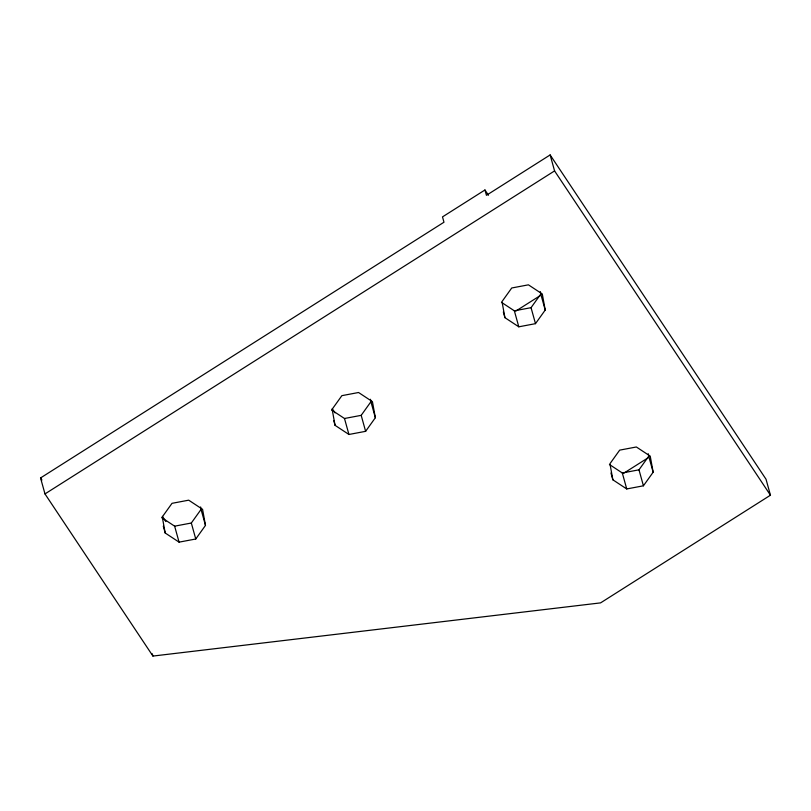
<?xml version="1.0" encoding="UTF-8"?>
<svg xmlns="http://www.w3.org/2000/svg" width="811" height="811" viewBox="0 0 811 811"><rect width="100%" height="100%" fill="white"/><g stroke="black" fill="none" stroke-linecap="round" stroke-linejoin="round"><path stroke-width="1.22" d="M161.754 517.671L174.639 526.167L191.325 523.014L201.057 509.42L200.611 506.946M195.755 539.001L205.487 525.396L202.568 509.318L188.699 500.174L172.013 503.327L162.271 516.921L165.201 533.009L179.069 542.143L195.755 539.001L191.325 523.014M331.618 410.001L344.493 418.496L361.189 415.344L370.921 401.749L370.475 399.276M365.619 431.33L375.351 417.726L372.431 401.648L358.563 392.504L341.877 395.656L332.135 409.251L335.065 425.339L348.933 434.473L365.619 431.33L361.189 415.344M501.482 302.331L514.356 310.826L531.053 307.673L540.785 294.079L540.339 291.605M535.483 323.66L545.215 310.055L542.295 293.977L528.427 284.833L511.731 287.986L501.999 301.58L504.929 317.669L518.797 326.813L535.483 323.66L531.053 307.673M609.426 464.48L622.301 472.975L638.987 469.822L648.729 456.228L648.273 453.744M643.427 485.799L653.159 472.205L650.229 456.127L636.361 446.983L619.675 450.135L609.943 463.73L612.863 479.808L626.731 488.952L643.427 485.799L638.987 469.822M484.958 189.977L442.502 216.892L443.972 222.224L40.55 477.943L44.98 493.919L152.924 656.069L600.586 602.877L770.45 495.207L766.02 479.22L550.142 154.931L486.438 195.309L484.958 189.977L488.475 195.248M44.98 493.919L554.572 170.908L550.142 154.931M515.776 311.1L540.187 295.62M623.71 473.239L648.131 457.769M554.572 170.908L770.45 495.207M332.267 408.703L335.034 412.86M162.403 516.374L165.86 521.574M40.55 477.943L41.949 480.041M648.729 456.228L653.159 472.205M622.301 472.975L626.731 488.952M610.967 472.965L612.863 479.808M540.785 294.079L545.215 310.055M514.356 310.826L518.797 326.813M503.337 311.961L504.929 317.669M370.921 401.749L375.351 417.726M344.493 418.496L348.933 434.473M333.797 420.767L335.065 425.339M201.057 509.42L205.487 525.396M174.639 526.167L179.069 542.143M163.295 526.157L165.201 533.009M152.286 653.788L152.924 656.069"/></g></svg>
